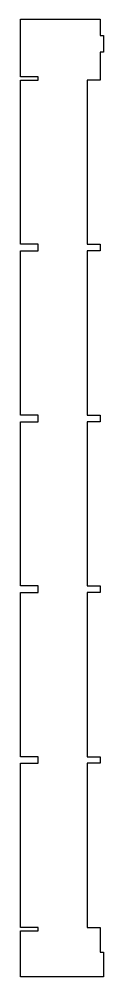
# Model space of a CAD drawing. Header units: millimetres. Extents: x 174 to 250, y 13 to 887.
import ezdxf

# ---------------------------------------------------------------- set-up
doc = ezdxf.new("R2010")
doc.units = ezdxf.units.MM
doc.layers.get('0').update_dxf_attribs({"linetype": 'CONTINUOUS'})

msp = doc.modelspace()

# ---------------------------------------------------------------- linework, layer by layer
msp.add_lwpolyline([(190.06, 681.7), (174.06, 681.7), (174.06, 831.7), (190.06, 831.7), (190.06, 834.7), (174.06, 834.7), (174.06, 887.3), (247, 887.3), (247, 872.3), (250, 872.3), (250, 857.3), (247, 857.3), (247, 831.7), (235, 831.7), (235, 681.7), (247, 681.7), (247, 675.7), (235, 675.7), (235, 525.7), (247, 525.7), (247, 519.7), (235, 519.7), (235, 369.7), (247, 369.7), (247, 363.7), (235, 363.7), (235, 213.7), (247, 213.7), (247, 207.7), (235, 207.7), (235, 57.7), (247, 57.7), (247, 35.2), (250, 35.2), (250, 12.7), (174.06, 12.7), (174.06, 54.7), (190.06, 54.7), (190.06, 57.7), (174.06, 57.7), (174.06, 207.7), (190.06, 207.7), (190.06, 213.7), (174.06, 213.7), (174.06, 363.7), (190.06, 363.7), (190.06, 369.7), (174.06, 369.7), (174.06, 519.7), (190.06, 519.7), (190.06, 525.7), (174.06, 525.7), (174.06, 675.7), (190.06, 675.7)], close=True)

doc.saveas('drawing.dxf')
